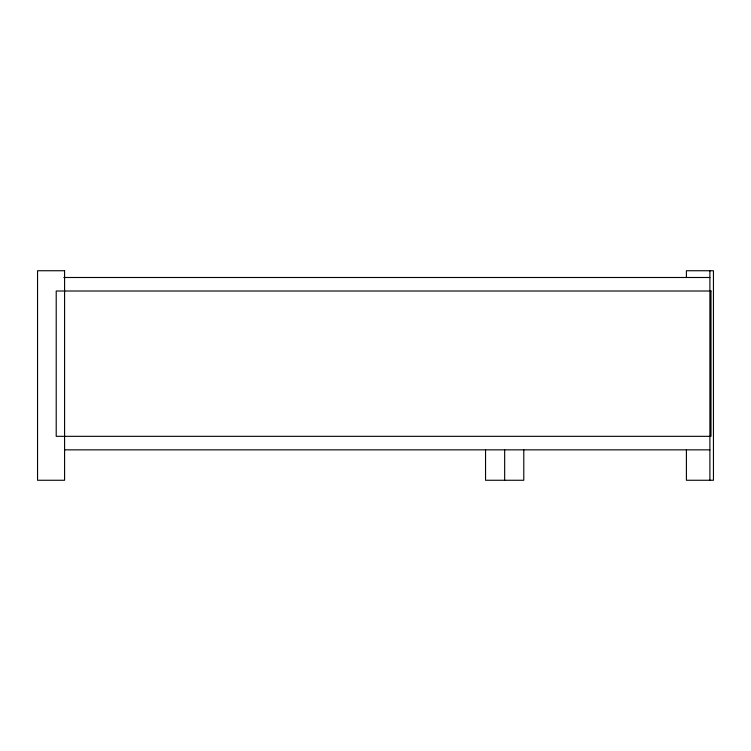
<?xml version="1.0" encoding="UTF-8"?>
<svg xmlns="http://www.w3.org/2000/svg" width="751" height="751" viewBox="0 0 751 751"><rect width="100%" height="100%" fill="white"/><g stroke="black" fill="none" stroke-linecap="round" stroke-linejoin="round"><path stroke-width="1.13" d="M63.769 277.495L709.892 277.495M64.586 449.849L709.892 449.849M709.892 270.735L709.892 480.264M686.414 277.495L686.414 270.735L713.45 270.735L713.45 480.264L686.414 480.264L686.414 449.849M523.785 449.849L523.785 480.264L485.55 480.264L485.55 449.849M504.663 449.849L504.663 480.264M64.586 270.735L37.55 270.735L37.55 480.264L64.586 480.264L64.586 270.735M710.99 291.012L56.212 291.012L56.212 436.331L710.99 436.331L710.99 291.012"/></g></svg>
